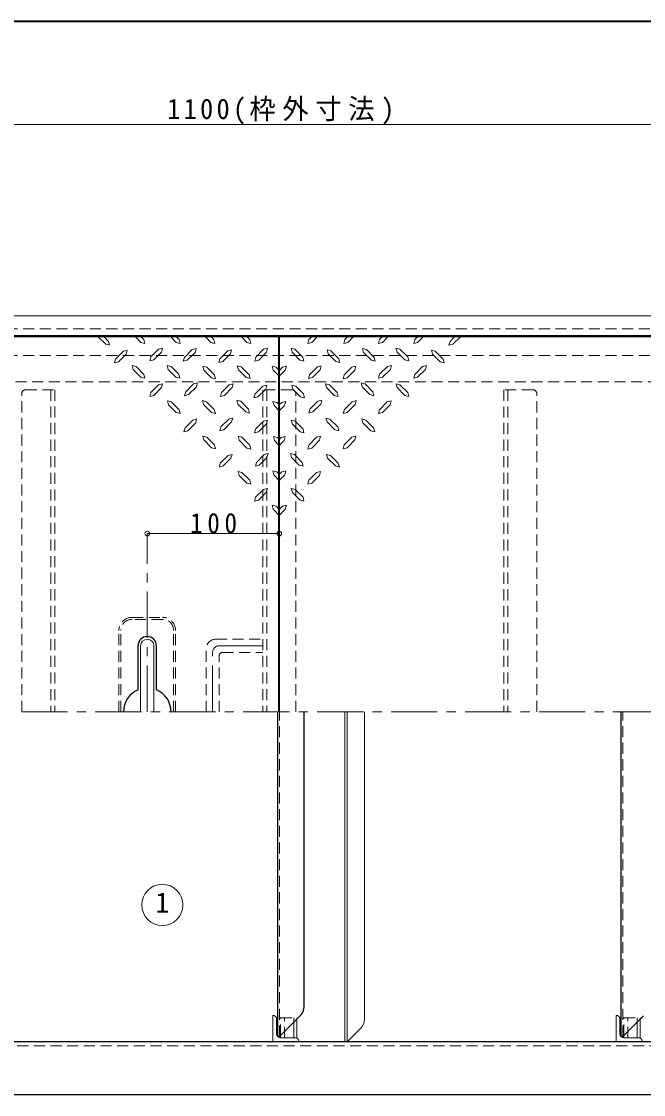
# Model space of a CAD drawing. Units: millimetres at full size, sheet at 1:7; details may follow other scales. Extents: x -1487 to 1348, y -983 to 984.
# Drawn here: x -565 to -94, y 171 to 984 of the extents above; entities that cross this region are included whole.
import ezdxf
from ezdxf.enums import TextEntityAlignment as Align

# ---------------------------------------------------------------- set-up
doc = ezdxf.new("R2010")
doc.units = ezdxf.units.MM
doc.header["$LTSCALE"] = 7
doc.header["$PDMODE"] = 32
doc.header["$PDSIZE"] = 3.5
doc.linetypes.add('CHAIN1', pattern=[8, 5, -1, 1, -1])
doc.linetypes.add('DASHED1', pattern=[1.8, 1.2, -0.6])
doc.layers.add('0-A', color=4, linetype='Continuous', lineweight=9)
doc.styles.add('ＭＳ ゴシック', font='')
doc.styles.get('ＭＳ ゴシック').set_extended_font_data('MS Gothic')

msp = doc.modelspace()

# ---------------------------------------------------------------- linework, layer by layer
at = {"layer": '0-A', "color": 1, "lineweight": 40}
for p, q in [((1347.643, 983.513), (-1487.357, 983.513)), ((-369.857, 460.513), (-369.857, 744.513))]:
    msp.add_line(p, q, dxfattribs=at)
at = {"layer": '0-A'}
for p, q in [((-919.857, 905.513), (180.143, 905.513)), ((-507.008, 744.513), (-501.342, 738.982)), ((-502.561, 744.513), (-499.186, 741.138)), ((-499.186, 741.138), (-498.342, 738.138)), ((-478.842, 744.513), (-474.623, 740.294)), ((-471.623, 739.544), (-474.623, 740.294)), ((-474.529, 744.513), (-472.467, 742.451)), ((-472.467, 742.451), (-471.623, 739.544)), ((-452.123, 744.513), (-447.904, 740.294)), ((-425.714, 744.513), (-421.748, 740.388)), ((-421.467, 744.513), (-419.498, 742.544)), ((-398.592, 744.513), (-394.373, 740.294)), ((-394.279, 744.513), (-392.217, 742.451)), ((-345.436, 744.513), (-347.498, 742.451)), ((-341.123, 744.513), (-345.342, 740.294)), ((-318.248, 744.513), (-320.217, 742.544)), ((-314, 744.513), (-317.967, 740.388)), ((-287.592, 744.513), (-291.811, 740.294)), ((-267.248, 742.451), (-268.092, 739.544)), ((-268.092, 739.544), (-265.092, 740.294)), ((-265.186, 744.513), (-267.248, 742.451)), ((-260.873, 744.513), (-265.092, 740.294)), ((-240.529, 741.138), (-241.373, 738.138)), ((-237.154, 744.513), (-240.529, 741.138)), ((-232.707, 744.513), (-238.373, 738.982)), ((-498.342, 738.138), (-501.342, 738.982)), ((-493.936, 727.732), (-487.936, 733.732)), ((-467.123, 729.326), (-461.217, 735.326)), ((-464.873, 727.169), (-459.061, 733.076)), ((-461.217, 735.326), (-458.217, 736.076)), ((-458.217, 736.076), (-459.061, 733.076)), ((-441.717, 729.044), (-435.811, 735.044)), ((-439.561, 726.888), (-433.654, 732.794)), ((-435.811, 735.044), (-432.904, 735.794)), ((-432.904, 735.794), (-433.654, 732.794)), ((-414.904, 727.919), (-408.904, 733.919)), ((-387.623, 729.138), (-381.717, 735.138)), ((-385.467, 726.982), (-379.561, 732.888)), ((-354.248, 726.982), (-360.154, 732.888)), ((-352.092, 729.138), (-357.998, 735.138)), ((-324.811, 727.919), (-330.811, 733.919)), ((-306.811, 735.794), (-306.061, 732.794)), ((-303.904, 735.044), (-306.811, 735.794)), ((-300.154, 726.888), (-306.061, 732.794)), ((-297.998, 729.044), (-303.904, 735.044)), ((-281.498, 736.076), (-280.654, 733.076)), ((-278.498, 735.326), (-281.498, 736.076)), ((-274.842, 727.169), (-280.654, 733.076)), ((-272.592, 729.326), (-278.498, 735.326)), ((-245.779, 727.732), (-251.779, 733.732)), ((-241.373, 738.138), (-238.373, 738.982)), ((-493.936, 727.732), (-494.686, 724.826)), ((-491.686, 725.576), (-494.686, 724.826)), ((-491.686, 725.576), (-485.779, 731.482)), ((-467.123, 729.326), (-467.873, 726.419)), ((-464.873, 727.169), (-467.873, 726.419)), ((-441.717, 729.044), (-442.561, 726.138)), ((-439.561, 726.888), (-442.561, 726.138)), ((-414.904, 727.919), (-415.654, 725.013)), ((-412.654, 725.763), (-415.654, 725.013)), ((-412.654, 725.763), (-406.748, 731.669)), ((-387.623, 729.138), (-388.467, 726.232)), ((-385.467, 726.982), (-388.467, 726.232)), ((-354.248, 726.982), (-351.248, 726.232)), ((-352.092, 729.138), (-351.248, 726.232)), ((-327.061, 725.763), (-332.967, 731.669)), ((-327.061, 725.763), (-324.061, 725.013)), ((-324.811, 727.919), (-324.061, 725.013)), ((-300.154, 726.888), (-297.154, 726.138)), ((-297.998, 729.044), (-297.154, 726.138)), ((-274.842, 727.169), (-271.842, 726.419)), ((-272.592, 729.326), (-271.842, 726.419)), ((-248.029, 725.576), (-253.936, 731.482)), ((-248.029, 725.576), (-245.029, 724.826)), ((-245.779, 727.732), (-245.029, 724.826)), ((-480.529, 719.857), (-481.279, 722.857)), ((-478.373, 722.107), (-481.279, 722.857)), ((-480.529, 719.857), (-474.623, 713.951)), ((-478.373, 722.107), (-472.467, 716.107)), ((-472.467, 716.107), (-471.623, 713.201)), ((-451.842, 722.107), (-454.748, 722.951)), ((-453.998, 719.951), (-454.748, 722.951)), ((-453.998, 719.951), (-448.092, 714.044)), ((-451.842, 722.107), (-445.842, 716.201)), ((-426.998, 719.388), (-427.842, 722.388)), ((-424.842, 721.638), (-427.842, 722.388)), ((-426.998, 719.388), (-421.186, 713.576)), ((-424.842, 721.638), (-418.936, 715.732)), ((-398.686, 721.732), (-401.686, 722.576)), ((-400.842, 719.576), (-401.686, 722.576)), ((-400.842, 719.576), (-394.936, 713.669)), ((-398.686, 721.732), (-392.779, 715.826)), ((-374.404, 719.388), (-375.248, 722.388)), ((-372.248, 721.638), (-375.248, 722.388)), ((-374.404, 719.388), (-369.857, 714.841)), ((-372.248, 721.638), (-369.857, 718.906)), ((-367.467, 721.638), (-369.857, 718.906)), ((-365.311, 719.388), (-369.857, 714.841)), ((-367.467, 721.638), (-364.467, 722.388)), ((-365.311, 719.388), (-364.467, 722.388)), ((-341.029, 721.732), (-346.936, 715.826)), ((-338.873, 719.576), (-344.779, 713.669)), ((-341.029, 721.732), (-338.029, 722.576)), ((-338.873, 719.576), (-338.029, 722.576)), ((-314.873, 721.638), (-320.779, 715.732)), ((-312.717, 719.388), (-318.529, 713.576)), ((-314.873, 721.638), (-311.873, 722.388)), ((-312.717, 719.388), (-311.873, 722.388)), ((-287.873, 722.107), (-293.873, 716.201)), ((-285.717, 719.951), (-291.623, 714.044)), ((-287.873, 722.107), (-284.967, 722.951)), ((-285.717, 719.951), (-284.967, 722.951)), ((-267.248, 716.107), (-268.092, 713.201)), ((-261.342, 722.107), (-267.248, 716.107)), ((-259.186, 719.857), (-265.092, 713.951)), ((-261.342, 722.107), (-258.436, 722.857)), ((-259.186, 719.857), (-258.436, 722.857)), ((-471.623, 713.201), (-474.623, 713.951)), ((-467.123, 702.326), (-461.217, 708.326)), ((-431.873, 709.732), (-432.623, 706.732)), ((-413.686, 702.326), (-407.779, 708.326)), ((-382.279, 707.201), (-379.373, 708.044)), ((-379.373, 708.044), (-380.123, 705.044)), ((-360.342, 708.044), (-359.592, 705.044)), ((-357.436, 707.201), (-360.342, 708.044)), ((-326.029, 702.326), (-331.936, 708.326)), ((-307.842, 709.732), (-307.092, 706.732)), ((-272.592, 702.326), (-278.498, 708.326)), ((-268.092, 713.201), (-265.092, 713.951)), ((-467.123, 702.326), (-467.967, 699.419)), ((-464.967, 700.169), (-467.967, 699.419)), ((-464.967, 700.169), (-459.061, 706.076)), ((-440.686, 702.982), (-441.529, 699.982)), ((-438.529, 700.826), (-441.529, 699.982)), ((-438.529, 700.826), (-432.623, 706.732)), ((-413.686, 702.326), (-414.436, 699.419)), ((-411.436, 700.169), (-414.436, 699.419)), ((-411.436, 700.169), (-405.623, 706.076)), ((-388.186, 701.294), (-389.029, 698.294)), ((-388.186, 701.294), (-382.279, 707.201)), ((-386.029, 699.138), (-380.123, 705.044)), ((-353.686, 699.138), (-359.592, 705.044)), ((-351.529, 701.294), (-357.436, 707.201)), ((-351.529, 701.294), (-350.686, 698.294)), ((-328.279, 700.169), (-334.092, 706.076)), ((-328.279, 700.169), (-325.279, 699.419)), ((-326.029, 702.326), (-325.279, 699.419)), ((-301.186, 700.826), (-307.092, 706.732)), ((-301.186, 700.826), (-298.186, 699.982)), ((-299.029, 702.982), (-298.186, 699.982)), ((-274.748, 700.169), (-280.654, 706.076)), ((-274.748, 700.169), (-271.748, 699.419)), ((-272.592, 702.326), (-271.748, 699.419)), ((-453.811, 693.138), (-454.561, 696.138)), ((-451.654, 695.294), (-454.561, 696.138)), ((-453.811, 693.138), (-447.904, 687.232)), ((-451.654, 695.294), (-445.654, 689.388)), ((-427.186, 693.232), (-428.029, 696.232)), ((-425.029, 695.388), (-428.029, 696.232)), ((-427.186, 693.232), (-421.279, 687.326)), ((-425.029, 695.388), (-419.123, 689.482)), ((-401.217, 693.607), (-401.967, 696.607)), ((-399.061, 695.763), (-401.967, 696.607)), ((-401.217, 693.607), (-395.311, 687.701)), ((-399.061, 695.763), (-393.061, 689.857)), ((-386.029, 699.138), (-389.029, 698.294)), ((-373.842, 692.576), (-374.686, 695.576)), ((-371.686, 694.826), (-374.686, 695.576)), ((-373.842, 692.576), (-369.857, 688.591)), ((-371.686, 694.826), (-369.857, 692.997)), ((-368.029, 694.826), (-369.857, 692.997)), ((-365.873, 692.576), (-369.857, 688.591)), ((-368.029, 694.826), (-365.029, 695.576)), ((-365.873, 692.576), (-365.029, 695.576)), ((-353.686, 699.138), (-350.686, 698.294)), ((-340.654, 695.763), (-346.654, 689.857)), ((-338.498, 693.607), (-344.404, 687.701)), ((-340.654, 695.763), (-337.748, 696.607)), ((-338.498, 693.607), (-337.748, 696.607)), ((-314.686, 695.388), (-320.592, 689.482)), ((-312.529, 693.232), (-318.436, 687.326)), ((-314.686, 695.388), (-311.686, 696.232)), ((-312.529, 693.232), (-311.686, 696.232)), ((-288.061, 695.294), (-294.061, 689.388)), ((-285.904, 693.138), (-291.811, 687.232)), ((-288.061, 695.294), (-285.154, 696.138)), ((-285.904, 693.138), (-285.154, 696.138)), ((-408.154, 682.263), (-405.154, 683.013)), ((-405.154, 683.013), (-405.998, 680.107)), ((-334.561, 683.013), (-333.717, 680.107)), ((-331.561, 682.263), (-334.561, 683.013)), ((-441.248, 675.607), (-442.092, 672.607)), ((-441.248, 675.607), (-435.342, 681.513)), ((-439.092, 673.451), (-433.186, 679.357)), ((-435.342, 681.513), (-432.436, 682.357)), ((-432.436, 682.357), (-433.186, 679.357)), ((-414.061, 676.357), (-414.904, 673.357)), ((-414.061, 676.357), (-408.154, 682.263)), ((-411.904, 674.201), (-405.998, 680.107)), ((-387.811, 674.669), (-381.904, 680.669)), ((-385.561, 672.513), (-379.748, 678.419)), ((-354.154, 672.513), (-359.967, 678.419)), ((-351.904, 674.669), (-357.811, 680.669)), ((-327.811, 674.201), (-333.717, 680.107)), ((-325.654, 676.357), (-331.561, 682.263)), ((-325.654, 676.357), (-324.811, 673.357)), ((-307.279, 682.357), (-306.529, 679.357)), ((-304.373, 681.513), (-307.279, 682.357)), ((-300.623, 673.451), (-306.529, 679.357)), ((-298.467, 675.607), (-304.373, 681.513)), ((-298.467, 675.607), (-297.623, 672.607)), ((-439.092, 673.451), (-442.092, 672.607)), ((-424.842, 668.576), (-427.842, 669.419)), ((-426.998, 666.419), (-427.842, 669.419)), ((-424.842, 668.576), (-418.936, 662.669)), ((-411.904, 674.201), (-414.904, 673.357)), ((-400.279, 666.232), (-401.029, 669.232)), ((-398.123, 668.482), (-401.029, 669.232)), ((-398.123, 668.482), (-392.123, 662.482)), ((-387.811, 674.669), (-388.561, 671.763)), ((-385.561, 672.513), (-388.561, 671.763)), ((-371.311, 668.201), (-374.311, 668.951)), ((-373.561, 665.951), (-374.311, 668.951)), ((-371.311, 668.201), (-369.857, 666.747)), ((-368.404, 668.201), (-369.857, 666.747)), ((-368.404, 668.201), (-365.404, 668.951)), ((-366.154, 665.951), (-365.404, 668.951)), ((-354.154, 672.513), (-351.154, 671.763)), ((-351.904, 674.669), (-351.154, 671.763)), ((-341.592, 668.482), (-347.592, 662.482)), ((-341.592, 668.482), (-338.686, 669.232)), ((-339.436, 666.232), (-338.686, 669.232)), ((-327.811, 674.201), (-324.811, 673.357)), ((-314.873, 668.576), (-320.779, 662.669)), ((-314.873, 668.576), (-311.873, 669.419)), ((-312.717, 666.419), (-311.873, 669.419)), ((-300.623, 673.451), (-297.623, 672.607)), ((-426.998, 666.419), (-421.186, 660.513)), ((-400.279, 666.232), (-394.373, 660.326)), ((-373.561, 665.951), (-369.857, 662.247)), ((-366.154, 665.951), (-369.857, 662.247)), ((-339.436, 666.232), (-345.342, 660.326)), ((-312.717, 666.419), (-318.529, 660.513)), ((-414.529, 648.888), (-408.623, 654.794)), ((-412.373, 646.732), (-406.467, 652.638)), ((-408.623, 654.794), (-405.623, 655.544)), ((-405.623, 655.544), (-406.467, 652.638)), ((-387.248, 649.451), (-381.342, 655.451)), ((-384.998, 647.294), (-379.186, 653.201)), ((-381.342, 655.451), (-378.342, 656.201)), ((-378.342, 656.201), (-379.186, 653.201)), ((-358.373, 655.451), (-361.373, 656.201)), ((-361.373, 656.201), (-360.529, 653.201)), ((-354.717, 647.294), (-360.529, 653.201)), ((-352.467, 649.451), (-358.373, 655.451)), ((-334.092, 655.544), (-333.248, 652.638)), ((-331.092, 654.794), (-334.092, 655.544)), ((-327.342, 646.732), (-333.248, 652.638)), ((-325.186, 648.888), (-331.092, 654.794)), ((-414.529, 648.888), (-415.373, 645.888)), ((-412.373, 646.732), (-415.373, 645.888)), ((-400.279, 639.607), (-401.123, 642.607)), ((-398.123, 641.857), (-401.123, 642.607)), ((-387.248, 649.451), (-387.998, 646.544)), ((-384.998, 647.294), (-387.998, 646.544)), ((-371.779, 642.232), (-374.779, 642.982)), ((-373.936, 639.982), (-374.779, 642.982)), ((-367.936, 642.232), (-364.936, 642.982)), ((-365.779, 639.982), (-364.936, 642.982)), ((-354.717, 647.294), (-351.717, 646.544)), ((-352.467, 649.451), (-351.717, 646.544)), ((-341.592, 641.857), (-338.592, 642.607)), ((-339.436, 639.607), (-338.592, 642.607)), ((-327.342, 646.732), (-324.342, 645.888)), ((-325.186, 648.888), (-324.342, 645.888)), ((-400.279, 639.607), (-394.373, 633.794)), ((-398.123, 641.857), (-392.217, 635.951)), ((-373.936, 639.982), (-369.857, 635.741)), ((-371.779, 642.232), (-369.857, 640.31)), ((-367.936, 642.232), (-369.857, 640.31)), ((-365.779, 639.982), (-369.857, 635.741)), ((-341.592, 641.857), (-347.498, 635.951)), ((-339.436, 639.607), (-345.342, 633.794)), ((-387.811, 623.013), (-381.904, 628.919)), ((-385.561, 620.857), (-379.748, 626.763)), ((-354.154, 620.857), (-359.967, 626.763)), ((-351.904, 623.013), (-357.811, 628.919)), ((-387.811, 623.013), (-388.561, 620.013)), ((-385.561, 620.857), (-388.561, 620.013)), ((-354.154, 620.857), (-351.154, 620.013)), ((-351.904, 623.013), (-351.154, 620.013)), ((-372.248, 616.263), (-375.248, 617.013)), ((-374.404, 614.013), (-375.248, 617.013)), ((-374.404, 614.013), (-369.857, 609.284)), ((-372.248, 616.263), (-369.857, 613.872)), ((-367.467, 616.263), (-369.857, 613.872)), ((-365.311, 614.013), (-369.857, 609.284)), ((-367.467, 616.263), (-364.467, 617.013)), ((-365.311, 614.013), (-364.467, 617.013)), ((-469.857, 595.513), (-369.857, 595.513)), ((-305.357, 460.513), (-305.357, 227.655)), ((-308.286, 220.584), (-318.357, 210.513))]:
    msp.add_line(p, q, dxfattribs=at)
at = {"layer": '0-A', "color": 7, "lineweight": 18}
for p, q in [((180.143, 760.513), (-919.857, 760.513)), ((165.143, 745.513), (-904.857, 745.513)), ((-474.857, 460.513), (-474.857, 510.513)), ((-464.857, 460.513), (-464.857, 510.513)), ((-320.357, 460.513), (-320.357, 210.513)), ((-318.357, 210.513), (-318.357, 460.513)), ((-374.857, 230.513), (-374.857, 210.513)), ((-114.857, 230.513), (-114.857, 210.513)), ((-371.857, 216.513), (-371.857, 227.513)), ((-358.859, 213.513), (-358.859, 225.277)), ((-356.702, 227.434), (-356.702, 213.513)), ((-111.857, 216.513), (-111.857, 227.513)), ((-98.859, 213.513), (-98.859, 225.277)), ((-96.702, 227.434), (-96.702, 213.513)), ((-368.857, 213.513), (-368.857, 215.279)), ((-356.702, 213.513), (-368.857, 213.513)), ((-108.857, 213.513), (-108.857, 215.279)), ((-96.702, 213.513), (-108.857, 213.513))]:
    msp.add_line(p, q, dxfattribs=at)
at = {"layer": '0-A', "linetype": 'DASHED1'}
for p, q in [((150.143, 750.513), (-889.857, 750.513)), ((150.143, 730.513), (-591.778, 730.513)), ((-594.81, 710.513), (130.143, 710.513)), ((-542.857, 704.513), (-542.857, 460.513)), ((-379.357, 704.513), (-379.357, 460.513)), ((-196.857, 704.513), (-196.857, 460.513)), ((-368.857, 215.279), (-368.857, 228.513)), ((-368.857, 228.513), (-356.702, 228.513)), ((-365.857, 213.513), (-365.857, 228.513)), ((-358.859, 225.277), (-358.859, 228.513)), ((-356.702, 228.513), (-356.702, 227.434)), ((-108.857, 215.279), (-108.857, 228.513)), ((-108.857, 228.513), (-96.702, 228.513)), ((-105.857, 213.513), (-105.857, 228.513)), ((-98.859, 225.277), (-98.859, 228.513)), ((-96.702, 228.513), (-96.702, 227.434))]:
    msp.add_line(p, q, dxfattribs=at)
at = {"layer": '0-A', "color": 5, "lineweight": 25}
for p, q in [((164.143, 744.513), (-590.104, 744.513)), ((-476.857, 477.096), (-476.857, 510.513)), ((-462.857, 477.096), (-462.857, 510.513)), ((-371.107, 460.513), (-371.107, 214.529)), ((-351.107, 237.171), (-351.107, 460.513)), ((-111.107, 460.513), (-111.107, 214.529)), ((-354.036, 230.1), (-369.607, 214.529)), ((-94.036, 230.1), (-109.607, 214.529)), ((-369.607, 214.529), (-371.107, 214.529)), ((-109.607, 214.529), (-111.107, 214.529)), ((130.143, 210.513), (-869.857, 210.513)), ((-889.857, 170.513), (150.143, 170.513))]:
    msp.add_line(p, q, dxfattribs=at)
at = {"layer": '0-A', "color": 7, "linetype": 'DASHED1', "lineweight": 18}
for p, q in [((-564.857, 460.513), (-564.857, 701.513)), ((-561.857, 704.513), (-539.857, 704.513)), ((-539.857, 704.513), (-539.857, 460.513)), ((-360.357, 704.513), (-382.357, 704.513)), ((-382.357, 704.513), (-382.357, 460.513)), ((-357.357, 460.513), (-357.357, 701.513)), ((-177.857, 704.513), (-199.857, 704.513)), ((-199.857, 704.513), (-199.857, 460.513)), ((-174.857, 460.513), (-174.857, 701.513)), ((-481.357, 532.013), (-458.357, 532.013)), ((-458.357, 530.513), (-481.357, 530.513)), ((-491.357, 460.513), (-491.357, 522.013)), ((-489.857, 460.513), (-489.857, 522.013)), ((-449.857, 460.513), (-449.857, 522.013)), ((-448.357, 460.513), (-448.357, 522.013)), ((-417.857, 515.513), (-382.357, 515.513)), ((-425.357, 460.513), (-425.357, 508.013)), ((-412.857, 505.513), (-382.357, 505.513)), ((-415.357, 460.513), (-415.357, 503.013)), ((-369.607, 214.529), (-369.607, 460.513)), ((-109.607, 214.529), (-109.607, 460.513)), ((133.143, 207.513), (-872.857, 207.513))]:
    msp.add_line(p, q, dxfattribs=at)
at = {"layer": '0-A', "linetype": 'CHAIN1'}
for p, q in [((-469.857, 460.513), (-469.857, 595.513)), ((-420.357, 460.513), (-420.357, 505.513)), ((-415.357, 510.513), (-382.357, 510.513)), ((-1013.191, 460.513), (460.143, 460.513))]:
    msp.add_line(p, q, dxfattribs=at)
at = {"layer": '0-A'}
for points in [[(-447.717, 744.513), (-445.654, 742.451), (-444.904, 739.451), (-447.904, 740.294)], [(-419.498, 742.544), (-418.748, 739.638), (-421.748, 740.388)], [(-392.217, 742.451), (-391.373, 739.451), (-394.373, 740.294)], [(-347.498, 742.451), (-348.342, 739.451), (-345.342, 740.294)], [(-320.217, 742.544), (-320.967, 739.638), (-317.967, 740.388)], [(-291.998, 744.513), (-294.061, 742.451), (-294.811, 739.451), (-291.811, 740.294)], [(-487.936, 733.732), (-485.029, 734.482), (-485.779, 731.482)], [(-408.904, 733.919), (-405.998, 734.669), (-406.748, 731.669)], [(-381.717, 735.138), (-378.717, 735.888), (-379.561, 732.888)], [(-357.998, 735.138), (-360.998, 735.888), (-360.154, 732.888)], [(-330.811, 733.919), (-333.717, 734.669), (-332.967, 731.669)], [(-251.779, 733.732), (-254.686, 734.482), (-253.936, 731.482)], [(-445.842, 716.201), (-445.092, 713.294), (-448.092, 714.044)], [(-418.936, 715.732), (-418.186, 712.732), (-421.186, 713.576)], [(-392.779, 715.826), (-391.936, 712.919), (-394.936, 713.669)], [(-346.936, 715.826), (-347.779, 712.919), (-344.779, 713.669)], [(-320.779, 715.732), (-321.529, 712.732), (-318.529, 713.576)], [(-293.873, 716.201), (-294.623, 713.294), (-291.623, 714.044)], [(-461.217, 708.326), (-458.311, 709.076), (-459.061, 706.076)], [(-440.686, 702.982), (-434.779, 708.888), (-431.873, 709.732)], [(-407.779, 708.326), (-404.779, 709.076), (-405.623, 706.076)], [(-331.936, 708.326), (-334.936, 709.076), (-334.092, 706.076)], [(-299.029, 702.982), (-304.936, 708.888), (-307.842, 709.732)], [(-278.498, 708.326), (-281.404, 709.076), (-280.654, 706.076)], [(-445.654, 689.388), (-444.904, 686.482), (-447.904, 687.232)], [(-419.123, 689.482), (-418.279, 686.482), (-421.279, 687.326)], [(-393.061, 689.857), (-392.311, 686.857), (-395.311, 687.701)], [(-346.654, 689.857), (-347.404, 686.857), (-344.404, 687.701)], [(-320.592, 689.482), (-321.436, 686.482), (-318.436, 687.326)], [(-294.061, 689.388), (-294.811, 686.482), (-291.811, 687.232)], [(-381.904, 680.669), (-378.904, 681.419), (-379.748, 678.419)], [(-357.811, 680.669), (-360.811, 681.419), (-359.967, 678.419)], [(-418.936, 662.669), (-418.186, 659.669), (-421.186, 660.513)], [(-392.123, 662.482), (-391.373, 659.576), (-394.373, 660.326)], [(-347.592, 662.482), (-348.342, 659.576), (-345.342, 660.326)], [(-320.779, 662.669), (-321.529, 659.669), (-318.529, 660.513)], [(-392.217, 635.951), (-391.373, 632.951), (-394.373, 633.794)], [(-347.498, 635.951), (-348.342, 632.951), (-345.342, 633.794)], [(-381.904, 628.919), (-378.904, 629.763), (-379.748, 626.763)], [(-357.811, 628.919), (-360.811, 629.763), (-359.967, 626.763)]]:
    msp.add_lwpolyline(points, dxfattribs=at)
at = {"layer": '0-A', "color": 7, "lineweight": 18}
msp.add_circle((-458.435, 314.15), 15.6, dxfattribs=at)
at = {"layer": '0-A', "color": 7, "linetype": 'DASHED1', "lineweight": 18}
for centre, radius, start, end in [((-561.857, 701.513), 3, 90, 180), ((-360.357, 701.513), 3, 0, 90), ((-177.857, 701.513), 3, 0, 90), ((-481.357, 522.013), 10, 90, 180), ((-481.357, 522.013), 8.5, 90, 180), ((-458.357, 522.013), 10, 0, 90), ((-458.357, 522.013), 8.5, 0, 90), ((-417.857, 508.013), 7.5, 90, 180), ((-412.857, 503.013), 2.5, 90, 180)]:
    msp.add_arc(centre, radius, start, end, dxfattribs=at)
at = {"layer": '0-A', "color": 5, "lineweight": 25}
for centre, radius, start, end in [((-469.857, 510.513), 7, 0, 180), ((-469.857, 460.513), 18, 112.88538, 180), ((-469.857, 460.513), 18, 0, 67.11462), ((-361.107, 237.171), 10, 315, 360)]:
    msp.add_arc(centre, radius, start, end, dxfattribs=at)
at = {"layer": '0-A', "color": 7, "lineweight": 18}
for centre, radius, start, end in [((-469.857, 510.513), 5, 0, 180), ((-374.857, 227.513), 3, 0, 90), ((-114.857, 227.513), 3, 0, 90), ((-368.857, 216.513), 3, 180, 270), ((-357.857, 210.513), 3, 0, 90), ((-108.857, 216.513), 3, 180, 270), ((-97.857, 210.513), 3, 0, 90)]:
    msp.add_arc(centre, radius, start, end, dxfattribs=at)
at = {"layer": '0-A', "linetype": 'CHAIN1'}
msp.add_arc((-415.357, 505.513), 5, 90, 180, dxfattribs=at)
at = {"layer": '0-A'}
msp.add_arc((-315.357, 227.655), 10, 315, 360, dxfattribs=at)
for p in [(-469.857, 595.513), (-369.857, 595.513)]:
    msp.add_point(p, dxfattribs=at)

# ---------------------------------------------------------------- texts
at = {"layer": '0-A', "color": 7, "style": 'ＭＳ ゴシック'}
msp.add_text('1', height=15.4, dxfattribs=at).set_placement((-463.685, 303.65), align=Align.BOTTOM_LEFT)
at = {"layer": '0-A', "color": 7, "char_height": 15.4, "attachment_point": 7, "style": 'ＭＳ ゴシック'}
for s, insert in [('\\T1.25;\\W0.95;1100(枠外寸法)', (-454.732, 905.513)), ('\\T1.38;\\W0.9;100', (-437.357, 595.513))]:
    msp.add_mtext(s, dxfattribs=dict(at, insert=insert))

doc.saveas('drawing.dxf')
